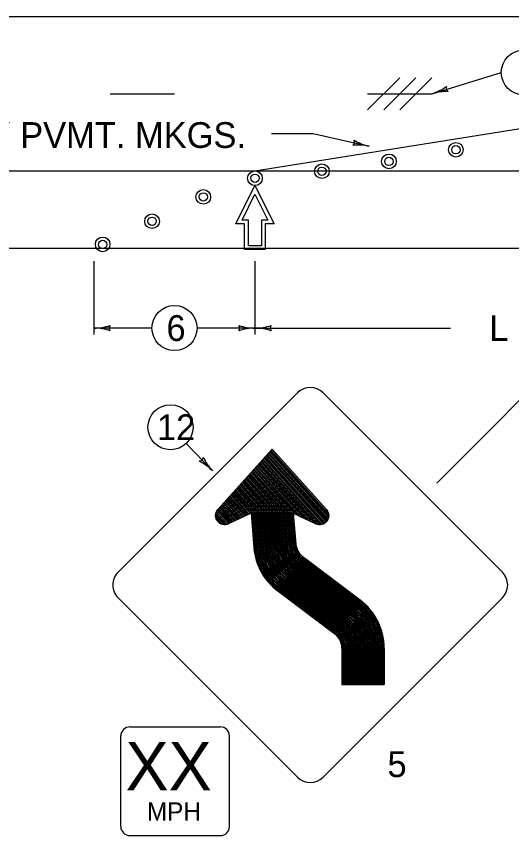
# Model space of a CAD drawing. Extents: x 1000 to 1036.3, y 1000 to 1022.
# Drawn here: x 1019.07 to 1022.92, y 1008.19 to 1014.55 of the extents above; entities that cross this region are included whole.
import ezdxf

# ---------------------------------------------------------------- set-up
doc = ezdxf.new("R2010")
doc.units = 0
doc.layers.add('Level 1', color=7, linetype='Continuous')

msp = doc.modelspace()

# ---------------------------------------------------------------- linework, layer by layer
at = {"layer": 'Level 1'}
for p, q in [((1007.25, 1014.55), (1027.854, 1014.55)), ((1021.801, 1013.825), (1022.0497, 1014.0737)), ((1021.926, 1013.825), (1022.1747, 1014.0737)), ((1022.051, 1013.825), (1022.2997, 1014.0737)), ((1019.801, 1013.95), (1020.301, 1013.95)), ((1020.9263, 1013.35), (1024.6763, 1013.95)), ((1021.801, 1013.95), (1022.301, 1013.95)), ((1021.0548, 1013.6409), (1021.3771, 1013.6409)), ((1021.3771, 1013.6409), (1021.8124, 1013.5418)), ((1007.25, 1013.35), (1035.25, 1013.35)), ((1020.9759, 1012.7692), (1020.8758, 1012.7692)), ((1007.25, 1012.75), (1035.25, 1012.75)), ((1021.0059, 1012.7392), (1020.8458, 1012.7392)), ((1020.1263, 1012.1303), (1019.6763, 1012.1303)), ((1020.9263, 1012.1303), (1020.4763, 1012.1303)), ((1019.864, 1010.2352), (1021.2562, 1011.6273)), ((1022.8471, 1010.2352), (1021.455, 1011.6273)), ((1021.0597, 1011.1904), (1020.6383, 1010.7218)), ((1021.0408, 1011.1693), (1021.4978, 1010.6612)), ((1021.0471, 1011.1764), (1021.4991, 1010.6738)), ((1021.0533, 1011.1834), (1021.4976, 1010.6894)), ((1021.0597, 1011.1904), (1021.4811, 1010.7218)), ((1020.984, 1011.1063), (1021.4351, 1010.6048)), ((1020.9903, 1011.1133), (1021.446, 1010.6066)), ((1020.9966, 1011.1203), (1021.4557, 1010.6098)), ((1021.0029, 1011.1273), (1021.4644, 1010.6142)), ((1021.0093, 1011.1343), (1021.4723, 1010.6195)), ((1021.0155, 1011.1413), (1021.4792, 1010.6258)), ((1021.0218, 1011.1483), (1021.4853, 1010.6329)), ((1021.0282, 1011.1553), (1021.4906, 1010.6412)), ((1021.0344, 1011.1623), (1021.4948, 1010.6505)), ((1020.921, 1011.0362), (1021.2347, 1010.6873)), ((1020.9273, 1011.0432), (1021.2563, 1010.6773)), ((1020.9336, 1011.0502), (1021.278, 1010.6673)), ((1020.9399, 1011.0572), (1021.2996, 1010.6573)), ((1020.9462, 1011.0643), (1021.3213, 1010.6472)), ((1020.9525, 1011.0713), (1021.3429, 1010.6372)), ((1020.9588, 1011.0783), (1021.3645, 1010.6271)), ((1020.9651, 1011.0853), (1021.3862, 1010.6171)), ((1020.9714, 1011.0923), (1021.4069, 1010.6079)), ((1020.9778, 1011.0993), (1021.4224, 1010.6048)), ((1020.8643, 1010.9731), (1021.1167, 1010.6924)), ((1020.8705, 1010.9801), (1021.1293, 1010.6924)), ((1020.8768, 1010.9871), (1021.1418, 1010.6924)), ((1020.8832, 1010.9941), (1021.1545, 1010.6924)), ((1020.8894, 1011.0011), (1021.1671, 1010.6924)), ((1020.8958, 1011.0082), (1021.1797, 1010.6924)), ((1020.9021, 1011.0152), (1021.1923, 1010.6924)), ((1020.9083, 1011.0222), (1021.2049, 1010.6924)), ((1020.9147, 1011.0292), (1021.2175, 1010.6924)), ((1020.8075, 1010.91), (1021.0032, 1010.6924)), ((1020.8138, 1010.917), (1021.0158, 1010.6924)), ((1020.8201, 1010.924), (1021.0284, 1010.6924)), ((1020.8264, 1010.931), (1021.041, 1010.6924)), ((1020.8328, 1010.938), (1021.0536, 1010.6924)), ((1020.839, 1010.9451), (1021.0663, 1010.6924)), ((1020.8453, 1010.9521), (1021.0788, 1010.6924)), ((1020.8517, 1010.9591), (1021.0914, 1010.6924)), ((1020.8579, 1010.9661), (1021.104, 1010.6924)), ((1020.7508, 1010.8469), (1020.8914, 1010.6905)), ((1020.7571, 1010.8539), (1020.9023, 1010.6924)), ((1020.7633, 1010.8609), (1020.9149, 1010.6924)), ((1020.7697, 1010.8679), (1020.9275, 1010.6924)), ((1020.776, 1010.8749), (1020.9402, 1010.6924)), ((1020.7823, 1010.8819), (1020.9528, 1010.6924)), ((1020.7886, 1010.889), (1020.9653, 1010.6924)), ((1020.7949, 1010.896), (1020.9779, 1010.6924)), ((1020.8012, 1010.903), (1020.9906, 1010.6924)), ((1020.694, 1010.7838), (1020.8113, 1010.6533)), ((1020.7003, 1010.7908), (1020.8203, 1010.6575)), ((1020.7067, 1010.7978), (1020.8292, 1010.6616)), ((1020.7129, 1010.8048), (1020.8381, 1010.6658)), ((1020.7193, 1010.8118), (1020.8469, 1010.6698)), ((1020.7256, 1010.8188), (1020.8558, 1010.674)), ((1020.7318, 1010.8258), (1020.8648, 1010.6781)), ((1020.7382, 1010.8329), (1020.8737, 1010.6823)), ((1020.7444, 1010.8399), (1020.8825, 1010.6863)), ((1020.6369, 1010.7212), (1020.7313, 1010.6162)), ((1020.6436, 1010.7278), (1020.7402, 1010.6203)), ((1020.6499, 1010.7348), (1020.7491, 1010.6244)), ((1020.6562, 1010.7418), (1020.758, 1010.6286)), ((1020.6625, 1010.7488), (1020.7669, 1010.6327)), ((1020.6688, 1010.7558), (1020.7758, 1010.6368)), ((1020.6751, 1010.7628), (1020.7847, 1010.6409)), ((1020.6814, 1010.7698), (1020.7936, 1010.6451)), ((1020.6878, 1010.7768), (1020.8025, 1010.6492)), ((1020.6204, 1010.6693), (1020.6778, 1010.6057)), ((1020.6207, 1010.6831), (1020.6914, 1010.6045)), ((1020.623, 1010.6945), (1020.703, 1010.6056)), ((1020.6268, 1010.7044), (1020.7133, 1010.6083)), ((1020.6316, 1010.7131), (1020.7224, 1010.6121)), ((1020.8956, 1010.6924), (1020.7201, 1010.611)), ((1021.2238, 1010.6924), (1020.8956, 1010.6924)), ((1020.8956, 1010.6924), (1020.9177, 1010.4252)), ((1020.9038, 1010.6924), (1020.9273, 1010.4238)), ((1020.9132, 1010.6924), (1020.9366, 1010.4247)), ((1020.9226, 1010.6924), (1020.9459, 1010.4255)), ((1020.932, 1010.6924), (1020.9553, 1010.4263)), ((1020.9414, 1010.6924), (1020.9646, 1010.4271)), ((1020.9508, 1010.6924), (1020.9739, 1010.4279)), ((1020.9603, 1010.6924), (1020.9833, 1010.4288)), ((1020.9697, 1010.6924), (1020.9926, 1010.4296)), ((1020.9791, 1010.6924), (1021.0019, 1010.4304)), ((1020.9885, 1010.6924), (1021.0113, 1010.4312)), ((1020.9978, 1010.6924), (1021.0207, 1010.432)), ((1021.0073, 1010.6924), (1021.03, 1010.4328)), ((1021.0167, 1010.6924), (1021.0393, 1010.4337)), ((1021.0261, 1010.6924), (1021.0487, 1010.4345)), ((1021.0355, 1010.6924), (1021.058, 1010.4353)), ((1021.0449, 1010.6924), (1021.0673, 1010.4361)), ((1021.0543, 1010.6924), (1021.0767, 1010.4369)), ((1021.0638, 1010.6924), (1021.086, 1010.4378)), ((1021.0732, 1010.6924), (1021.0953, 1010.4385)), ((1021.0826, 1010.6924), (1021.1047, 1010.4393)), ((1021.092, 1010.6924), (1021.114, 1010.4402)), ((1021.1014, 1010.6924), (1021.1233, 1010.441)), ((1021.1108, 1010.6924), (1021.1327, 1010.4418)), ((1021.1202, 1010.6924), (1021.142, 1010.4426)), ((1021.1296, 1010.6924), (1021.1514, 1010.4434)), ((1021.139, 1010.6924), (1021.1608, 1010.4443)), ((1021.1484, 1010.6924), (1021.1701, 1010.4451)), ((1021.1578, 1010.6924), (1021.1794, 1010.4459)), ((1021.1673, 1010.6924), (1021.1888, 1010.4467)), ((1021.1767, 1010.6924), (1021.1981, 1010.4475)), ((1021.1861, 1010.6924), (1021.2074, 1010.4483)), ((1021.1955, 1010.6924), (1021.2168, 1010.4492)), ((1021.2049, 1010.6924), (1021.2261, 1010.45)), ((1021.2144, 1010.6916), (1021.2354, 1010.4508)), ((1021.2238, 1010.6924), (1021.3993, 1010.611)), ((1021.2238, 1010.6924), (1021.2448, 1010.4516)), ((1020.6244, 1010.6509), (1020.6598, 1010.6115)), ((1021.289, 1010.3366), (1021.7318, 1010.0029)), ((1021.2946, 1010.344), (1021.7374, 1010.0104)), ((1021.3003, 1010.3515), (1021.7431, 1010.0179)), ((1021.2438, 1010.2767), (1021.6867, 1009.9431)), ((1021.2495, 1010.2841), (1021.6923, 1009.9505)), ((1021.2552, 1010.2916), (1021.6979, 1009.958)), ((1021.2608, 1010.2991), (1021.7036, 1009.9655)), ((1021.2664, 1010.3066), (1021.7093, 1009.973)), ((1021.2721, 1010.3141), (1021.7149, 1009.9805)), ((1021.2777, 1010.3216), (1021.7205, 1009.988)), ((1021.2833, 1010.3291), (1021.7262, 1009.9955)), ((1021.1931, 1010.2093), (1021.6359, 1009.8757)), ((1021.1988, 1010.2168), (1021.6416, 1009.8832)), ((1021.2043, 1010.2243), (1021.6472, 1009.8907)), ((1021.21, 1010.2318), (1021.6528, 1009.8981)), ((1021.2157, 1010.2392), (1021.6585, 1009.9056)), ((1021.2213, 1010.2467), (1021.6641, 1009.9131)), ((1021.2269, 1010.2542), (1021.6698, 1009.9206)), ((1021.2326, 1010.2617), (1021.6754, 1009.9281)), ((1021.2382, 1010.2692), (1021.681, 1009.9356)), ((1021.1479, 1010.1493), (1021.5908, 1009.8158)), ((1021.1536, 1010.1568), (1021.5964, 1009.8233)), ((1021.1593, 1010.1643), (1021.6021, 1009.8308)), ((1021.1648, 1010.1718), (1021.6077, 1009.8383)), ((1021.1705, 1010.1793), (1021.6133, 1009.8457)), ((1021.1762, 1010.1868), (1021.619, 1009.8532)), ((1021.1818, 1010.1943), (1021.6246, 1009.8607)), ((1021.1874, 1010.2018), (1021.6303, 1009.8682)), ((1021.1028, 1010.0894), (1021.5457, 1009.7558)), ((1021.1085, 1010.0969), (1021.5513, 1009.7633)), ((1021.1141, 1010.1044), (1021.5569, 1009.7708)), ((1021.1198, 1010.1119), (1021.5626, 1009.7783)), ((1021.1254, 1010.1194), (1021.5683, 1009.7858)), ((1021.131, 1010.1268), (1021.5738, 1009.7933)), ((1021.1367, 1010.1343), (1021.5795, 1009.8008)), ((1021.1423, 1010.1418), (1021.5852, 1009.8083)), ((1021.2562, 1008.6442), (1019.864, 1010.0363)), ((1021.455, 1008.6442), (1022.8471, 1010.0363)), ((1021.6017, 1009.6435), (1021.6017, 1009.3623)), ((1021.611, 1009.6435), (1021.611, 1009.3623)), ((1021.6204, 1009.6435), (1021.6204, 1009.3623)), ((1021.6298, 1009.6435), (1021.6298, 1009.3623)), ((1021.6392, 1009.6435), (1021.6392, 1009.3623)), ((1021.6485, 1009.6435), (1021.6485, 1009.3623)), ((1021.6579, 1009.6435), (1021.6579, 1009.3623)), ((1021.6673, 1009.6435), (1021.6673, 1009.3623)), ((1021.6767, 1009.6435), (1021.6767, 1009.3623)), ((1021.686, 1009.6435), (1021.686, 1009.3623)), ((1021.6954, 1009.6435), (1021.6954, 1009.3623)), ((1021.7048, 1009.6435), (1021.7048, 1009.3623)), ((1021.7142, 1009.6435), (1021.7142, 1009.3623)), ((1021.7235, 1009.6435), (1021.7235, 1009.3623)), ((1021.7329, 1009.6435), (1021.7329, 1009.3623)), ((1021.7423, 1009.6435), (1021.7423, 1009.3623)), ((1021.7517, 1009.6435), (1021.7517, 1009.3623)), ((1021.761, 1009.6435), (1021.761, 1009.3623)), ((1021.7704, 1009.6435), (1021.7704, 1009.3623)), ((1021.7798, 1009.6435), (1021.7798, 1009.3623)), ((1021.7892, 1009.6435), (1021.7892, 1009.3623)), ((1021.7985, 1009.6435), (1021.7985, 1009.3623)), ((1021.8079, 1009.6435), (1021.8079, 1009.3623)), ((1021.8173, 1009.6435), (1021.8173, 1009.3623)), ((1021.8267, 1009.6435), (1021.8267, 1009.3623)), ((1021.836, 1009.6435), (1021.836, 1009.3623)), ((1021.8454, 1009.6435), (1021.8454, 1009.3623)), ((1021.8548, 1009.6435), (1021.8548, 1009.3623)), ((1021.8642, 1009.6435), (1021.8642, 1009.3623)), ((1021.8735, 1009.6435), (1021.8735, 1009.3623)), ((1021.8829, 1009.6435), (1021.8829, 1009.3623)), ((1021.8923, 1009.6435), (1021.8923, 1009.3623)), ((1021.9017, 1009.6435), (1021.9017, 1009.3623)), ((1021.911, 1009.6435), (1021.911, 1009.3623)), ((1021.9204, 1009.6435), (1021.9204, 1009.3623)), ((1021.9298, 1009.6435), (1021.9298, 1009.3623)), ((1021.9298, 1009.3623), (1021.6017, 1009.3623)), ((1019.955, 1009.0338), (1020.6582, 1009.0338)), ((1019.8847, 1008.2604), (1019.8847, 1008.9636)), ((1020.7285, 1008.2604), (1020.7285, 1008.9636)), ((1019.955, 1008.1901), (1020.6582, 1008.1901))]:
    msp.add_line(p, q, dxfattribs=at)
for points in [[(1022.301, 1013.95), (1022.8386, 1014.1146)], [(1022.3377, 1010.9272), (1023.4384, 1012.0292), (1023.0543, 1012.0292), (1024.6119, 1013.5886)], [(1020.8458, 1012.7392), (1020.8458, 1012.9392), (1020.7772, 1012.9392), (1020.9263, 1013.2363)], [(1020.9263, 1013.2363), (1021.0744, 1012.9392), (1021.0059, 1012.9392), (1021.0059, 1012.7392)], [(1020.8758, 1012.7692), (1020.8758, 1012.7692), (1020.8758, 1012.9692), (1020.8258, 1012.9692), (1020.9263, 1013.1692)], [(1020.9263, 1013.1692), (1021.0259, 1012.9692), (1020.9759, 1012.9692), (1020.9759, 1012.7692)], [(1021.0258, 1012.9693), (1021.0258, 1012.9692)], [(1019.6763, 1012.65), (1019.6763, 1012.0803)], [(1020.9263, 1012.65), (1020.9263, 1012.0803)], [(1020.9263, 1012.1303), (1022.4433, 1012.1303)], [(1020.3913, 1011.2339), (1020.5959, 1011.0224)]]:
    msp.add_lwpolyline(points, dxfattribs=at)
for points in [[(1020.6383, 1010.7218), (1021.0597, 1011.1904), (1021.4811, 1010.7218), (1021.4903, 1010.7089), (1021.4951, 1010.6981), (1021.4978, 1010.6882), (1021.4991, 1010.6755), (1021.4978, 1010.661), (1021.495, 1010.6513), (1021.4895, 1010.6393), (1021.4816, 1010.6284), (1021.4723, 1010.6195), (1021.4637, 1010.6138), (1021.4551, 1010.6096), (1021.4447, 1010.6063), (1021.4345, 1010.6048), (1021.4213, 1010.6049), (1021.412, 1010.6065), (1021.4047, 1010.6088), (1021.3992, 1010.611), (1021.2237, 1010.6924), (1020.8956, 1010.6924), (1020.7201, 1010.611), (1020.7092, 1010.607), (1020.6975, 1010.6048), (1020.685, 1010.6048), (1020.6762, 1010.606), (1020.6673, 1010.6084), (1020.6551, 1010.6141), (1020.6478, 1010.619), (1020.6401, 1010.6258), (1020.6348, 1010.6318), (1020.6291, 1010.6407), (1020.6246, 1010.6503), (1020.6217, 1010.6604), (1020.6203, 1010.6707), (1020.6204, 1010.6803), (1020.6218, 1010.69), (1020.6247, 1010.6996), (1020.6303, 1010.7111)], [(1021.9298, 1009.3623), (1021.9298, 1009.6435), (1021.9291, 1009.6677), (1021.9256, 1009.7053), (1021.9188, 1009.7444), (1021.9067, 1009.7888), (1021.8843, 1009.8447), (1021.8648, 1009.8816), (1021.8347, 1009.9264), (1021.8108, 1009.9555), (1021.7827, 1009.9844), (1021.7588, 1010.0054), (1021.743, 1010.0179), (1021.3002, 1010.3515), (1021.2739, 1010.3773), (1021.2632, 1010.3932), (1021.2521, 1010.4173), (1021.2473, 1010.4343), (1021.2448, 1010.4516), (1021.2237, 1010.6923), (1020.8956, 1010.6923), (1020.9177, 1010.4252), (1020.9211, 1010.3953), (1020.9275, 1010.3609), (1020.9345, 1010.3335), (1020.9423, 1010.309), (1020.953, 1010.2813), (1020.9643, 1010.2565), (1020.9817, 1010.2247), (1020.9963, 1010.2015), (1021.0102, 1010.1821), (1021.0252, 1010.1632), (1021.0518, 1010.1339), (1021.0746, 1010.1124), (1021.0912, 1010.0984), (1021.1028, 1010.0894), (1021.5456, 1009.7558), (1021.563, 1009.7403), (1021.5757, 1009.7248), (1021.5848, 1009.7101), (1021.5937, 1009.6899), (1021.5993, 1009.669), (1021.6014, 1009.6514), (1021.6016, 1009.6435), (1021.6016, 1009.3623)]]:
    msp.add_lwpolyline(points, close=True, dxfattribs=at)
for centre, radius in [((1023.0136, 1014.1146), 0.175), ((1022.4863, 1013.5144), 0.0569), ((1022.4863, 1013.5144), 0.0325), ((1021.9663, 1013.4243), 0.0569), ((1021.9663, 1013.4243), 0.0325), ((1021.4463, 1013.3481), 0.0569), ((1020.9263, 1013.2932), 0.0569), ((1020.9263, 1013.2932), 0.0325), ((1021.4463, 1013.3481), 0.0325), ((1020.5252, 1013.1489), 0.0569), ((1020.5252, 1013.1489), 0.0325), ((1020.1275, 1012.9597), 0.0569), ((1020.1275, 1012.9597), 0.0325), ((1019.7438, 1012.78), 0.0569), ((1019.7438, 1012.78), 0.0325), ((1020.3013, 1012.1303), 0.175), ((1020.2704, 1011.3604), 0.175)]:
    msp.add_circle(centre, radius, dxfattribs=at)
for centre, radius, start, end in [((1022.1866, 1014.3235), 0.3906, 287.02218, 305.69097), ((1022.4154, 1013.5765), 0.3906, 88.36934, 107.01607), ((1022.443, 1013.9934), 0.0312, 155.79678, 237.91348), ((1022.1866, 1014.3235), 0.3906, 287.00996, 287.02218), ((1021.6676, 1013.5748), 0.0312, 305.95232, 28.06901), ((1021.8991, 1013.9227), 0.3906, 238.52488, 257.17161), ((1021.7257, 1013.1609), 0.3906, 77.17772, 95.84651), ((1021.7257, 1013.1609), 0.3906, 77.1655, 77.17772), ((1019.6763, 1012.5209), 0.3906, 269.98778, 270), ((1019.6763, 1012.5209), 0.3906, 270, 288.66878), ((1019.6763, 1011.7396), 0.3906, 71.34716, 89.99389), ((1019.8249, 1012.1302), 0.0313, 138.7746, 220.89129), ((1020.7778, 1012.1303), 0.0313, 318.7746, 40.89129), ((1020.9263, 1011.7396), 0.3906, 90, 108.66878), ((1020.9263, 1012.5209), 0.3906, 251.34716, 269.99389), ((1020.9263, 1012.5209), 0.3906, 269.98778, 270), ((1020.9263, 1012.5209), 0.3906, 270, 288.66878), ((1020.9263, 1011.7396), 0.3906, 89.98778, 90), ((1020.9263, 1011.7396), 0.3906, 71.34716, 89.99389), ((1021.0749, 1012.1302), 0.0312, 138.7746, 220.89129), ((1021.3556, 1011.5278), 0.1406, 45.00008, 134.99993), ((1020.4927, 1011.1292), 0.0312, 272.8241, 354.94079), ((1020.4927, 1011.1292), 0.0312, 272.8241, 354.94079), ((1020.8767, 1011.294), 0.3906, 205.39666, 224.04339), ((1020.8767, 1011.294), 0.3906, 205.39666, 224.04339), ((1020.3152, 1010.7508), 0.3906, 44.0495, 62.71828), ((1020.3152, 1010.7508), 0.3906, 44.0495, 62.71828), ((1020.3152, 1010.7508), 0.3906, 44.03728, 44.0495), ((1020.3152, 1010.7508), 0.3906, 44.03728, 44.0495), ((1020.6905, 1010.6748), 0.0703, 138.03486, 294.88848), ((1021.4288, 1010.6748), 0.0703, 245.11152, 41.96514), ((1021.3849, 1010.4638), 0.4687, 184.72822, 233.00924), ((1021.3849, 1010.4638), 0.4594, 184.99392, 233.00924), ((1021.3849, 1010.4638), 0.45, 184.99392, 233.00924), ((1021.3849, 1010.4638), 0.4406, 184.99392, 233.00924), ((1021.3849, 1010.4638), 0.4313, 184.99392, 233.00924), ((1021.3849, 1010.4638), 0.4219, 184.99392, 233.00924), ((1021.3849, 1010.4638), 0.4125, 184.99392, 233.00924), ((1021.3849, 1010.4638), 0.4031, 184.99392, 233.00924), ((1021.3849, 1010.4638), 0.3937, 184.99392, 233.00924), ((1021.3849, 1010.4638), 0.3844, 184.99392, 233.00924), ((1021.3849, 1010.4638), 0.375, 184.99392, 233.00924), ((1021.3849, 1010.4638), 0.3656, 184.99392, 233.00924), ((1021.3849, 1010.4638), 0.3562, 184.99392, 233.00924), ((1021.3849, 1010.4638), 0.3469, 184.99392, 233.00924), ((1021.3849, 1010.4638), 0.3375, 184.99392, 233.00924), ((1021.3849, 1010.4638), 0.3281, 184.99392, 233.00924), ((1021.3849, 1010.4638), 0.3187, 184.99392, 233.00924), ((1021.3849, 1010.4638), 0.3094, 184.99392, 233.00924), ((1021.3849, 1010.4638), 0.3, 184.99392, 233.00924), ((1021.3849, 1010.4638), 0.2906, 184.99392, 233.00924), ((1021.3849, 1010.4638), 0.2813, 184.99392, 233.00924), ((1021.3849, 1010.4638), 0.2719, 184.99393, 233.00924), ((1021.3849, 1010.4638), 0.2625, 184.99392, 233.00924), ((1021.3849, 1010.4638), 0.2531, 184.99393, 233.00924), ((1021.3849, 1010.4638), 0.2437, 184.99393, 233.00924), ((1021.3849, 1010.4638), 0.2344, 184.99392, 233.00924), ((1021.3849, 1010.4638), 0.225, 184.99392, 233.00924), ((1021.3849, 1010.4638), 0.2156, 184.99392, 233.00924), ((1021.3849, 1010.4638), 0.2063, 184.99392, 233.00924), ((1021.3849, 1010.4638), 0.1969, 184.99392, 233.00924), ((1021.3849, 1010.4638), 0.1875, 184.99393, 233.00924), ((1021.3849, 1010.4638), 0.1781, 184.99392, 233.00924), ((1021.3849, 1010.4638), 0.1687, 184.99392, 233.00924), ((1021.3849, 1010.4638), 0.1594, 184.99392, 233.00924), ((1021.3849, 1010.4638), 0.15, 184.99392, 233.00924), ((1021.3849, 1010.4638), 0.1406, 184.99392, 233.00924), ((1019.9634, 1010.1357), 0.1406, 134.99993, 225.00007), ((1022.7477, 1010.1357), 0.1406, 314.99993, 45.00007), ((1021.461, 1009.6435), 0.3937, 0.00009, 53.00924), ((1021.461, 1009.6435), 0.4031, 0.00009, 53.00924), ((1021.461, 1009.6435), 0.4125, 0.00009, 53.00924), ((1021.461, 1009.6435), 0.4219, 0.00009, 53.00924), ((1021.461, 1009.6435), 0.4313, 0.00009, 53.00924), ((1021.461, 1009.6435), 0.4406, 0.00009, 53.00924), ((1021.461, 1009.6435), 0.45, 0.00009, 53.00924), ((1021.461, 1009.6435), 0.4594, 0.00009, 53.00924), ((1021.461, 1009.6435), 0.4688, 0.00009, 53.00899), ((1021.461, 1009.6435), 0.3187, 0.00009, 53.00924), ((1021.461, 1009.6435), 0.3281, 0.00009, 53.00924), ((1021.461, 1009.6435), 0.3375, 0.00009, 53.00924), ((1021.461, 1009.6435), 0.3469, 0.00009, 53.00924), ((1021.461, 1009.6435), 0.3562, 0.00009, 53.00924), ((1021.461, 1009.6435), 0.3656, 0.00009, 53.00924), ((1021.461, 1009.6435), 0.375, 0.00009, 53.00924), ((1021.461, 1009.6435), 0.3844, 0.00009, 53.00924), ((1021.461, 1009.6435), 0.2344, 0.00009, 53.00924), ((1021.461, 1009.6435), 0.2437, 0.00009, 53.00924), ((1021.461, 1009.6435), 0.2531, 0.00009, 53.00924), ((1021.461, 1009.6435), 0.2625, 0.00009, 53.00924), ((1021.461, 1009.6435), 0.2719, 0.00009, 53.00924), ((1021.461, 1009.6435), 0.2813, 0.00009, 53.00924), ((1021.461, 1009.6435), 0.2906, 0.00009, 53.00924), ((1021.461, 1009.6435), 0.3, 0.00009, 53.00924), ((1021.461, 1009.6435), 0.3094, 0.00009, 53.00924), ((1021.461, 1009.6435), 0.1594, 0.00009, 53.00924), ((1021.461, 1009.6435), 0.1687, 0.00009, 53.00924), ((1021.461, 1009.6435), 0.1781, 0.00009, 53.00924), ((1021.461, 1009.6435), 0.1875, 0.00009, 53.00924), ((1021.461, 1009.6435), 0.1969, 0.00009, 53.00924), ((1021.461, 1009.6435), 0.2063, 0.00009, 53.00924), ((1021.461, 1009.6435), 0.2156, 0.00009, 53.00924), ((1021.461, 1009.6435), 0.225, 0.00009, 53.00924), ((1021.461, 1009.6435), 0.1406, 0.00009, 53.00924), ((1021.461, 1009.6435), 0.15, 0.00009, 53.00924), ((1019.955, 1008.9635), 0.0703, 90, 180), ((1020.6581, 1008.9635), 0.0703, 0, 90), ((1021.3556, 1008.7436), 0.1406, 225.00007, 314.99993), ((1019.955, 1008.2604), 0.0703, 180, 270), ((1020.6581, 1008.2604), 0.0703, 270, 360)]:
    msp.add_arc(centre, radius, start, end, dxfattribs=at)

# ---------------------------------------------------------------- texts
for s, height, p in [('TEMPORARY PVMT. MKGS.', 0.2, (1017.335, 1013.5288)), ('6', 0.2, (1020.2392, 1012.0303)), ('L', 0.2, (1022.7447, 1012.0303)), ('12', 0.2, (1020.1649, 1011.2604)), ('XX', 0.375, (1019.9213, 1008.5417)), ('5', 0.2, (1021.955, 1008.6442)), ('MPH', 0.14067, (1020.0879, 1008.3073))]:
    msp.add_text(s, height=height, dxfattribs=at).set_placement(p)

doc.saveas('drawing.dxf')
